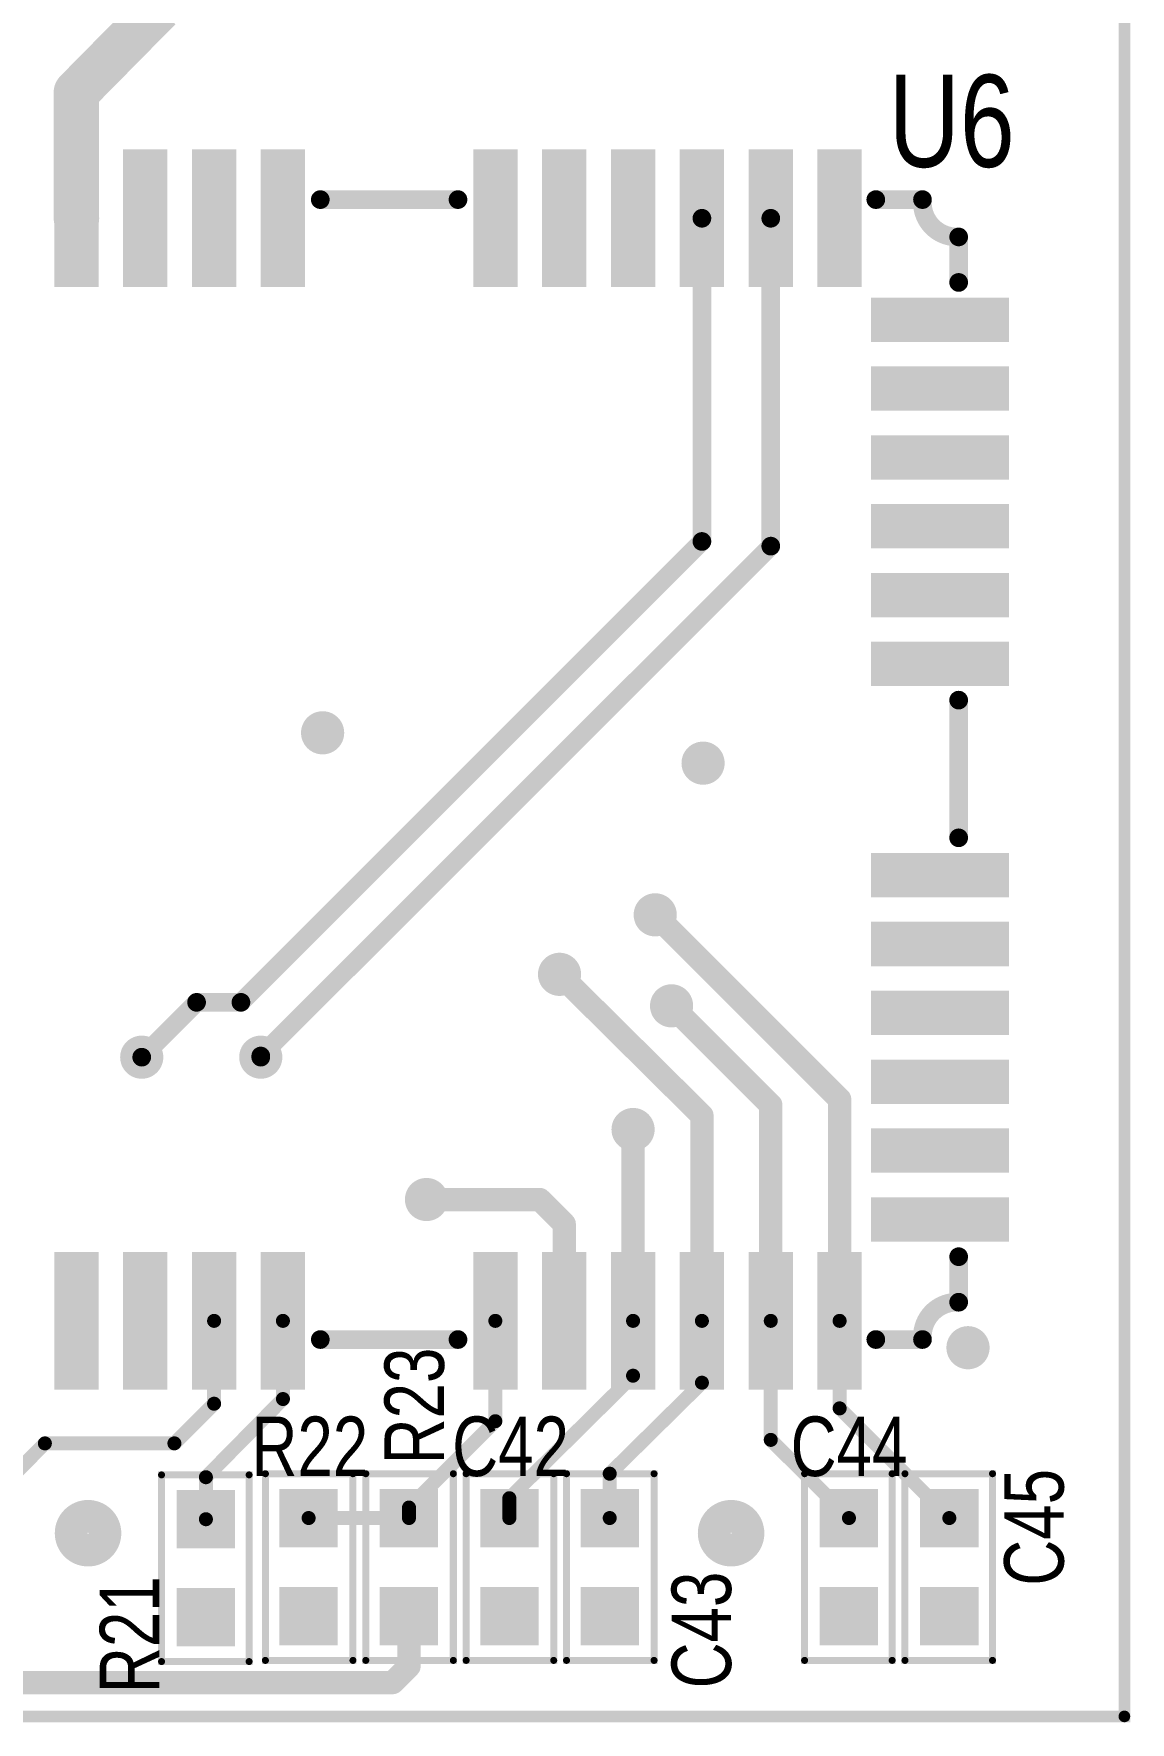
# Model space of a CAD drawing. Extents: x 0 to 3.95, y 0.22 to 3.09.
# Drawn here: x 3.007 to 3.947, y 0.352 to 1.799 of the extents above; entities that cross this region are included whole.
import ezdxf

# ---------------------------------------------------------------- set-up
doc = ezdxf.new("R2010")
doc.units = 0

msp = doc.modelspace()

# ---------------------------------------------------------------- linework, layer by layer
at = {"const_width": 0.01}
msp.add_lwpolyline([(0.005, 2.719), (0.005, 0.357), (3.942, 0.357), (3.942, 2.719), (0.005, 2.719)], close=True, dxfattribs=at)
at = {"const_width": 0.005}
msp.add_lwpolyline([(3.9395, 0.357, 1), (3.9445, 0.357, 1)], format="xyb", close=True, dxfattribs=at)
at = {"layer": 'DRL'}
for points, const_width in [([(3.25, 1.2, 1), (3.26, 1.2, 1)], 0.01), ([(3.576, 1.174, 1), (3.586, 1.174, 1)], 0.01), ([(3.535, 1.044, 1), (3.545, 1.044, 1)], 0.01), ([(3.453, 0.993, 1), (3.463, 0.993, 1)], 0.01), ([(3.549, 0.966, 1), (3.559, 0.966, 1)], 0.01), ([(3.095, 0.922, 1), (3.105, 0.922, 1)], 0.01), ([(3.197, 0.922, 1), (3.207, 0.922, 1)], 0.01), ([(3.516, 0.86, 1), (3.526, 0.86, 1)], 0.01), ([(3.339, 0.8, 1), (3.349, 0.8, 1)], 0.01), ([(3.803, 0.673, 1), (3.813, 0.673, 1)], 0.01), ([(3.04, 0.514, 1), (3.068, 0.514, 1)], 0.029), ([(3.591, 0.514, 1), (3.619, 0.514, 1)], 0.029)]:
    msp.add_lwpolyline(points, format="xyb", close=True, dxfattribs=dict(at, const_width=const_width))
at = {"layer": 'SST', "const_width": 0.016}
for points in [[(3.371, 1.657), (3.253, 1.657)], [(3.8, 1.228), (3.8, 1.11)], [(3.253, 0.68), (3.371, 0.68)]]:
    msp.add_lwpolyline(points, dxfattribs=at)
at = {"layer": 'SST'}
for points, const_width in [([(3.249, 1.657, 1), (3.257, 1.657, 1)], 0.008), ([(3.367, 1.657, 1), (3.375, 1.657, 1)], 0.008), ([(3.725, 1.657, 1), (3.733, 1.657, 1)], 0.008), ([(3.765, 1.657, 1), (3.773, 1.657, 1)], 0.008), ([(3.796, 1.625, 1), (3.804, 1.625, 1)], 0.008), ([(3.796, 1.586, 1), (3.804, 1.586, 1)], 0.008), ([(3.796, 1.228, 1), (3.804, 1.228, 1)], 0.008), ([(3.796, 1.11, 1), (3.804, 1.11, 1)], 0.008), ([(3.796, 0.751, 1), (3.804, 0.751, 1)], 0.008), ([(3.796, 0.712, 1), (3.804, 0.712, 1)], 0.008), ([(3.249, 0.68, 1), (3.257, 0.68, 1)], 0.008), ([(3.367, 0.68, 1), (3.375, 0.68, 1)], 0.008), ([(3.725, 0.68, 1), (3.733, 0.68, 1)], 0.008), ([(3.765, 0.68, 1), (3.773, 0.68, 1)], 0.008), ([(3.1155, 0.564, 1), (3.1185, 0.564, 1)], 0.003), ([(3.1155, 0.564, 1), (3.1185, 0.564, 1)], 0.003), ([(3.1905, 0.564, 1), (3.1935, 0.564, 1)], 0.003), ([(3.2045, 0.565, 1), (3.2075, 0.565, 1)], 0.003), ([(3.2795, 0.565, 1), (3.2825, 0.565, 1)], 0.003), ([(3.2795, 0.565, 1), (3.2825, 0.565, 1)], 0.003), ([(3.2905, 0.565, 1), (3.2935, 0.565, 1)], 0.003), ([(3.3655, 0.565, 1), (3.3685, 0.565, 1)], 0.003), ([(3.3655, 0.565, 1), (3.3685, 0.565, 1)], 0.003), ([(3.3765, 0.565, 1), (3.3795, 0.565, 1)], 0.003), ([(3.4515, 0.565, 1), (3.4545, 0.565, 1)], 0.003), ([(3.4515, 0.565, 1), (3.4545, 0.565, 1)], 0.003), ([(3.4625, 0.565, 1), (3.4655, 0.565, 1)], 0.003), ([(3.5375, 0.565, 1), (3.5405, 0.565, 1)], 0.003), ([(3.5375, 0.565, 1), (3.5405, 0.565, 1)], 0.003), ([(3.6665, 0.565, 1), (3.6695, 0.565, 1)], 0.003), ([(3.7415, 0.565, 1), (3.7445, 0.565, 1)], 0.003), ([(3.7415, 0.565, 1), (3.7445, 0.565, 1)], 0.003), ([(3.7525, 0.565, 1), (3.7555, 0.565, 1)], 0.003), ([(3.8275, 0.565, 1), (3.8305, 0.565, 1)], 0.003), ([(3.8275, 0.565, 1), (3.8305, 0.565, 1)], 0.003), ([(3.04, 0.514, 1), (3.068, 0.514, 1)], 0.029), ([(3.591, 0.514, 1), (3.619, 0.514, 1)], 0.029), ([(3.1155, 0.404, 1), (3.1185, 0.404, 1)], 0.003), ([(3.1155, 0.404, 1), (3.1185, 0.404, 1)], 0.003), ([(3.1905, 0.404, 1), (3.1935, 0.404, 1)], 0.003), ([(3.2045, 0.405, 1), (3.2075, 0.405, 1)], 0.003), ([(3.2795, 0.405, 1), (3.2825, 0.405, 1)], 0.003), ([(3.2795, 0.405, 1), (3.2825, 0.405, 1)], 0.003), ([(3.2905, 0.405, 1), (3.2935, 0.405, 1)], 0.003), ([(3.3655, 0.405, 1), (3.3685, 0.405, 1)], 0.003), ([(3.3655, 0.405, 1), (3.3685, 0.405, 1)], 0.003), ([(3.3765, 0.405, 1), (3.3795, 0.405, 1)], 0.003), ([(3.4515, 0.405, 1), (3.4545, 0.405, 1)], 0.003), ([(3.4515, 0.405, 1), (3.4545, 0.405, 1)], 0.003), ([(3.4625, 0.405, 1), (3.4655, 0.405, 1)], 0.003), ([(3.5375, 0.405, 1), (3.5405, 0.405, 1)], 0.003), ([(3.5375, 0.405, 1), (3.5405, 0.405, 1)], 0.003), ([(3.6665, 0.405, 1), (3.6695, 0.405, 1)], 0.003), ([(3.7415, 0.405, 1), (3.7445, 0.405, 1)], 0.003), ([(3.7415, 0.405, 1), (3.7445, 0.405, 1)], 0.003), ([(3.7525, 0.405, 1), (3.7555, 0.405, 1)], 0.003), ([(3.8275, 0.405, 1), (3.8305, 0.405, 1)], 0.003), ([(3.8275, 0.405, 1), (3.8305, 0.405, 1)], 0.003)]:
    msp.add_lwpolyline(points, format="xyb", close=True, dxfattribs=dict(at, const_width=const_width))
at = {"layer": 'SST', "const_width": 0.016}
for points in [[(3.8, 1.586), (3.8, 1.625, -0.454458), (3.769, 1.657), (3.729, 1.657)], [(3.8, 0.751), (3.8, 0.712, 0.454458), (3.769, 0.68), (3.729, 0.68)]]:
    msp.add_lwpolyline(points, format="xyb", dxfattribs=at)
at = {"layer": 'SST', "const_width": 0.006}
for points in [[(3.117, 0.404), (3.117, 0.564), (3.117, 0.564), (3.192, 0.564), (3.192, 0.404), (3.117, 0.404)], [(3.281, 0.565), (3.281, 0.405), (3.281, 0.405), (3.206, 0.405), (3.206, 0.565), (3.281, 0.565)], [(3.367, 0.565), (3.367, 0.405), (3.367, 0.405), (3.292, 0.405), (3.292, 0.565), (3.367, 0.565)], [(3.453, 0.565), (3.453, 0.405), (3.453, 0.405), (3.378, 0.405), (3.378, 0.565), (3.453, 0.565)], [(3.539, 0.565), (3.539, 0.405), (3.539, 0.405), (3.464, 0.405), (3.464, 0.565), (3.539, 0.565)], [(3.743, 0.565), (3.743, 0.405), (3.743, 0.405), (3.668, 0.405), (3.668, 0.565), (3.743, 0.565)], [(3.829, 0.565), (3.829, 0.405), (3.829, 0.405), (3.754, 0.405), (3.754, 0.565), (3.829, 0.565)]]:
    msp.add_lwpolyline(points, close=True, dxfattribs=at)
at = {"layer": 'TOP'}
for points, const_width in [([(3.044, 1.749), (3.115, 1.821)], 0.039), ([(3.044, 1.641), (3.044, 1.749)], 0.039), ([(3.58, 1.364), (3.58, 1.641)], 0.016), ([(3.639, 1.36), (3.639, 1.641)], 0.016), ([(3.185, 0.969), (3.58, 1.364)], 0.016), ([(3.202, 0.923), (3.639, 1.36)], 0.016), ([(3.698, 0.886), (3.54, 1.044)], 0.02), ([(3.58, 0.872), (3.458, 0.993)], 0.02), ([(3.1, 0.922), (3.147, 0.969)], 0.016), ([(3.147, 0.969), (3.185, 0.969)], 0.016), ([(3.639, 0.881), (3.554, 0.966)], 0.02), ([(3.202, 0.922), (3.202, 0.923)], 0.016), ([(3.639, 0.696), (3.639, 0.881)], 0.02), ([(3.698, 0.696), (3.698, 0.886)], 0.02), ([(3.521, 0.859), (3.521, 0.86)], 0.02), ([(3.521, 0.696), (3.521, 0.859)], 0.02), ([(3.58, 0.696), (3.58, 0.872)], 0.02), ([(3.344, 0.8), (3.441, 0.8)], 0.02), ([(3.441, 0.8), (3.462, 0.779)], 0.02), ([(3.462, 0.779), (3.462, 0.696)], 0.02), ([(3.162, 0.696), (3.162, 0.625)], 0.012), ([(3.221, 0.696), (3.221, 0.629)], 0.012), ([(3.403, 0.696), (3.403, 0.61)], 0.012), ([(3.521, 0.696), (3.521, 0.649)], 0.012), ([(3.58, 0.696), (3.58, 0.643)], 0.012), ([(3.639, 0.594), (3.639, 0.696)], 0.012), ([(3.698, 0.621), (3.698, 0.696)], 0.012), ([(3.521, 0.649), (3.415, 0.544)], 0.012), ([(3.58, 0.643), (3.501, 0.565)], 0.012), ([(3.162, 0.625), (3.128, 0.591)], 0.012), ([(3.221, 0.629), (3.155, 0.562)], 0.012), ([(3.792, 0.527), (3.698, 0.621)], 0.012), ([(3.403, 0.61), (3.329, 0.536)], 0.012), ([(3.017, 0.591), (2.953, 0.526)], 0.012), ([(3.128, 0.591), (3.017, 0.591)], 0.012), ([(3.706, 0.527), (3.639, 0.594)], 0.012), ([(3.155, 0.562), (3.155, 0.526)], 0.012), ([(3.501, 0.565), (3.501, 0.527)], 0.012), ([(3.415, 0.544), (3.415, 0.527)], 0.012), ([(3.329, 0.536), (3.329, 0.527)], 0.012), ([(3.243, 0.527), (3.329, 0.527)], 0.012), ([(3.329, 0.4), (3.329, 0.443)], 0.02), ([(3.315, 0.386), (3.329, 0.4)], 0.02), ([(0.152, 0.386), (3.315, 0.386)], 0.02)]:
    msp.add_lwpolyline(points, dxfattribs=dict(at, const_width=const_width))
for points, const_width in [([(3.0343, 1.749, 1), (3.0538, 1.749, 1)], 0.0195), ([(3.0343, 1.749, 1), (3.0538, 1.749, 1)], 0.0195), ([(3.0343, 1.641, 1), (3.0538, 1.641, 1)], 0.0195), ([(3.576, 1.641, 1), (3.584, 1.641, 1)], 0.008), ([(3.635, 1.641, 1), (3.643, 1.641, 1)], 0.008), ([(3.576, 1.364, 1), (3.584, 1.364, 1)], 0.008), ([(3.576, 1.364, 1), (3.584, 1.364, 1)], 0.008), ([(3.635, 1.36, 1), (3.643, 1.36, 1)], 0.008), ([(3.635, 1.36, 1), (3.643, 1.36, 1)], 0.008), ([(3.246, 1.2, 1), (3.264, 1.2, 1)], 0.019), ([(3.572, 1.174, 1), (3.59, 1.174, 1)], 0.019), ([(3.531, 1.044, 1), (3.549, 1.044, 1)], 0.019), ([(3.535, 1.044, 1), (3.545, 1.044, 1)], 0.01), ([(3.449, 0.993, 1), (3.467, 0.993, 1)], 0.019), ([(3.453, 0.993, 1), (3.463, 0.993, 1)], 0.01), ([(3.545, 0.966, 1), (3.563, 0.966, 1)], 0.019), ([(3.143, 0.969, 1), (3.151, 0.969, 1)], 0.008), ([(3.143, 0.969, 1), (3.151, 0.969, 1)], 0.008), ([(3.181, 0.969, 1), (3.189, 0.969, 1)], 0.008), ([(3.181, 0.969, 1), (3.189, 0.969, 1)], 0.008), ([(3.549, 0.966, 1), (3.559, 0.966, 1)], 0.01), ([(3.091, 0.922, 1), (3.109, 0.922, 1)], 0.019), ([(3.096, 0.922, 1), (3.104, 0.922, 1)], 0.008), ([(3.193, 0.922, 1), (3.211, 0.922, 1)], 0.019), ([(3.198, 0.923, 1), (3.206, 0.923, 1)], 0.008), ([(3.198, 0.923, 1), (3.206, 0.923, 1)], 0.008), ([(3.198, 0.922, 1), (3.206, 0.922, 1)], 0.008), ([(3.634, 0.881, 1), (3.644, 0.881, 1)], 0.01), ([(3.634, 0.881, 1), (3.644, 0.881, 1)], 0.01), ([(3.693, 0.886, 1), (3.703, 0.886, 1)], 0.01), ([(3.693, 0.886, 1), (3.703, 0.886, 1)], 0.01), ([(3.512, 0.86, 1), (3.53, 0.86, 1)], 0.019), ([(3.516, 0.86, 1), (3.526, 0.86, 1)], 0.01), ([(3.516, 0.859, 1), (3.526, 0.859, 1)], 0.01), ([(3.516, 0.859, 1), (3.526, 0.859, 1)], 0.01), ([(3.575, 0.872, 1), (3.585, 0.872, 1)], 0.01), ([(3.575, 0.872, 1), (3.585, 0.872, 1)], 0.01), ([(3.335, 0.8, 1), (3.353, 0.8, 1)], 0.019), ([(3.339, 0.8, 1), (3.349, 0.8, 1)], 0.01), ([(3.436, 0.8, 1), (3.446, 0.8, 1)], 0.01), ([(3.436, 0.8, 1), (3.446, 0.8, 1)], 0.01), ([(3.457, 0.779, 1), (3.467, 0.779, 1)], 0.01), ([(3.457, 0.779, 1), (3.467, 0.779, 1)], 0.01), ([(3.159, 0.696, 1), (3.165, 0.696, 1)], 0.006), ([(3.218, 0.696, 1), (3.224, 0.696, 1)], 0.006), ([(3.4, 0.696, 1), (3.406, 0.696, 1)], 0.006), ([(3.457, 0.696, 1), (3.467, 0.696, 1)], 0.01), ([(3.516, 0.696, 1), (3.526, 0.696, 1)], 0.01), ([(3.518, 0.696, 1), (3.524, 0.696, 1)], 0.006), ([(3.575, 0.696, 1), (3.585, 0.696, 1)], 0.01), ([(3.577, 0.696, 1), (3.583, 0.696, 1)], 0.006), ([(3.634, 0.696, 1), (3.644, 0.696, 1)], 0.01), ([(3.636, 0.696, 1), (3.642, 0.696, 1)], 0.006), ([(3.693, 0.696, 1), (3.703, 0.696, 1)], 0.01), ([(3.695, 0.696, 1), (3.701, 0.696, 1)], 0.006), ([(3.799, 0.673, 1), (3.817, 0.673, 1)], 0.019), ([(3.518, 0.649, 1), (3.524, 0.649, 1)], 0.006), ([(3.518, 0.649, 1), (3.524, 0.649, 1)], 0.006), ([(3.577, 0.643, 1), (3.583, 0.643, 1)], 0.006), ([(3.577, 0.643, 1), (3.583, 0.643, 1)], 0.006), ([(3.159, 0.625, 1), (3.165, 0.625, 1)], 0.006), ([(3.159, 0.625, 1), (3.165, 0.625, 1)], 0.006), ([(3.218, 0.629, 1), (3.224, 0.629, 1)], 0.006), ([(3.218, 0.629, 1), (3.224, 0.629, 1)], 0.006), ([(3.695, 0.621, 1), (3.701, 0.621, 1)], 0.006), ([(3.695, 0.621, 1), (3.701, 0.621, 1)], 0.006), ([(3.4, 0.61, 1), (3.406, 0.61, 1)], 0.006), ([(3.4, 0.61, 1), (3.406, 0.61, 1)], 0.006), ([(3.014, 0.591, 1), (3.02, 0.591, 1)], 0.006), ([(3.014, 0.591, 1), (3.02, 0.591, 1)], 0.006), ([(3.125, 0.591, 1), (3.131, 0.591, 1)], 0.006), ([(3.125, 0.591, 1), (3.131, 0.591, 1)], 0.006), ([(3.636, 0.594, 1), (3.642, 0.594, 1)], 0.006), ([(3.636, 0.594, 1), (3.642, 0.594, 1)], 0.006), ([(3.152, 0.562, 1), (3.158, 0.562, 1)], 0.006), ([(3.152, 0.562, 1), (3.158, 0.562, 1)], 0.006), ([(3.498, 0.565, 1), (3.504, 0.565, 1)], 0.006), ([(3.498, 0.565, 1), (3.504, 0.565, 1)], 0.006), ([(3.412, 0.544, 1), (3.418, 0.544, 1)], 0.006), ([(3.412, 0.544, 1), (3.418, 0.544, 1)], 0.006), ([(3.04, 0.514, 1), (3.068, 0.514, 1)], 0.029), ([(3.326, 0.536, 1), (3.332, 0.536, 1)], 0.006), ([(3.326, 0.536, 1), (3.332, 0.536, 1)], 0.006), ([(3.591, 0.514, 1), (3.619, 0.514, 1)], 0.029), ([(3.152, 0.526, 1), (3.158, 0.526, 1)], 0.006), ([(3.24, 0.527, 1), (3.246, 0.527, 1)], 0.006), ([(3.326, 0.527, 1), (3.332, 0.527, 1)], 0.006), ([(3.326, 0.527, 1), (3.332, 0.527, 1)], 0.006), ([(3.412, 0.527, 1), (3.418, 0.527, 1)], 0.006), ([(3.498, 0.527, 1), (3.504, 0.527, 1)], 0.006), ([(3.703, 0.527, 1), (3.709, 0.527, 1)], 0.006), ([(3.789, 0.527, 1), (3.795, 0.527, 1)], 0.006), ([(3.324, 0.443, 1), (3.334, 0.443, 1)], 0.01), ([(3.324, 0.4, 1), (3.334, 0.4, 1)], 0.01), ([(3.324, 0.4, 1), (3.334, 0.4, 1)], 0.01), ([(3.31, 0.386, 1), (3.32, 0.386, 1)], 0.01), ([(3.31, 0.386, 1), (3.32, 0.386, 1)], 0.01)]:
    msp.add_lwpolyline(points, format="xyb", close=True, dxfattribs=dict(at, const_width=const_width))
for points in [[(3.025, 1.582), (3.063, 1.582), (3.025, 1.7), (3.063, 1.7)], [(3.084, 1.582), (3.122, 1.582), (3.084, 1.7), (3.122, 1.7)], [(3.143, 1.582), (3.181, 1.582), (3.143, 1.7), (3.181, 1.7)], [(3.202, 1.582), (3.24, 1.582), (3.202, 1.7), (3.24, 1.7)], [(3.384, 1.582), (3.422, 1.582), (3.384, 1.7), (3.422, 1.7)], [(3.443, 1.582), (3.481, 1.582), (3.443, 1.7), (3.481, 1.7)], [(3.502, 1.582), (3.54, 1.582), (3.502, 1.7), (3.54, 1.7)], [(3.561, 1.582), (3.599, 1.582), (3.561, 1.7), (3.599, 1.7)], [(3.62, 1.582), (3.658, 1.582), (3.62, 1.7), (3.658, 1.7)], [(3.679, 1.582), (3.717, 1.582), (3.679, 1.7), (3.717, 1.7)], [(3.725, 1.535), (3.843, 1.535), (3.725, 1.573), (3.843, 1.573)], [(3.725, 1.476), (3.843, 1.476), (3.725, 1.514), (3.843, 1.514)], [(3.725, 1.417), (3.843, 1.417), (3.725, 1.455), (3.843, 1.455)], [(3.725, 1.358), (3.843, 1.358), (3.725, 1.396), (3.843, 1.396)], [(3.725, 1.299), (3.843, 1.299), (3.725, 1.337), (3.843, 1.337)], [(3.725, 1.24), (3.843, 1.24), (3.725, 1.278), (3.843, 1.278)], [(3.725, 1.059), (3.843, 1.059), (3.725, 1.097), (3.843, 1.097)], [(3.725, 1), (3.843, 1), (3.725, 1.038), (3.843, 1.038)], [(3.725, 0.941), (3.843, 0.941), (3.725, 0.979), (3.843, 0.979)], [(3.725, 0.882), (3.843, 0.882), (3.725, 0.92), (3.843, 0.92)], [(3.725, 0.823), (3.843, 0.823), (3.725, 0.861), (3.843, 0.861)], [(3.725, 0.764), (3.843, 0.764), (3.725, 0.802), (3.843, 0.802)], [(3.025, 0.637), (3.063, 0.637), (3.025, 0.755), (3.063, 0.755)], [(3.084, 0.637), (3.122, 0.637), (3.084, 0.755), (3.122, 0.755)], [(3.143, 0.637), (3.181, 0.637), (3.143, 0.755), (3.181, 0.755)], [(3.202, 0.637), (3.24, 0.637), (3.202, 0.755), (3.24, 0.755)], [(3.384, 0.637), (3.422, 0.637), (3.384, 0.755), (3.422, 0.755)], [(3.443, 0.637), (3.481, 0.637), (3.443, 0.755), (3.481, 0.755)], [(3.502, 0.637), (3.54, 0.637), (3.502, 0.755), (3.54, 0.755)], [(3.561, 0.637), (3.599, 0.637), (3.561, 0.755), (3.599, 0.755)], [(3.62, 0.637), (3.658, 0.637), (3.62, 0.755), (3.658, 0.755)], [(3.679, 0.637), (3.717, 0.637), (3.679, 0.755), (3.717, 0.755)], [(3.13, 0.501), (3.18, 0.501), (3.13, 0.551), (3.18, 0.551)], [(3.218, 0.502), (3.268, 0.502), (3.218, 0.552), (3.268, 0.552)], [(3.304, 0.502), (3.354, 0.502), (3.304, 0.552), (3.354, 0.552)], [(3.39, 0.502), (3.44, 0.502), (3.39, 0.552), (3.44, 0.552)], [(3.476, 0.502), (3.526, 0.502), (3.476, 0.552), (3.526, 0.552)], [(3.681, 0.502), (3.731, 0.502), (3.681, 0.552), (3.731, 0.552)], [(3.767, 0.502), (3.817, 0.502), (3.767, 0.552), (3.817, 0.552)], [(3.13, 0.417), (3.18, 0.417), (3.13, 0.467), (3.18, 0.467)], [(3.218, 0.418), (3.268, 0.418), (3.218, 0.468), (3.268, 0.468)], [(3.304, 0.418), (3.354, 0.418), (3.304, 0.468), (3.354, 0.468)], [(3.39, 0.418), (3.44, 0.418), (3.39, 0.468), (3.44, 0.468)], [(3.476, 0.418), (3.526, 0.418), (3.476, 0.468), (3.526, 0.468)], [(3.681, 0.418), (3.731, 0.418), (3.681, 0.468), (3.731, 0.468)], [(3.767, 0.418), (3.817, 0.418), (3.767, 0.468), (3.817, 0.468)]]:
    msp.add_solid(points, dxfattribs=at)

# ---------------------------------------------------------------- texts
at = {"layer": 'SST', "width": 0.8}
for s, height, rotation, p in [('U6', 0.079, 360, (3.74, 1.685)), ('R23', 0.051, 90, (3.359, 0.573)), ('R22', 0.051, 360, (3.194, 0.563)), ('C42', 0.051, 360, (3.366, 0.563)), ('C44', 0.051, 360, (3.656, 0.563)), ('C45', 0.051, 90, (3.89, 0.469)), ('C43', 0.051, 90, (3.605, 0.381)), ('R21', 0.051, 90, (3.115, 0.377))]:
    msp.add_text(s, height=height, rotation=rotation, dxfattribs=at).set_placement(p)

doc.saveas('drawing.dxf')
